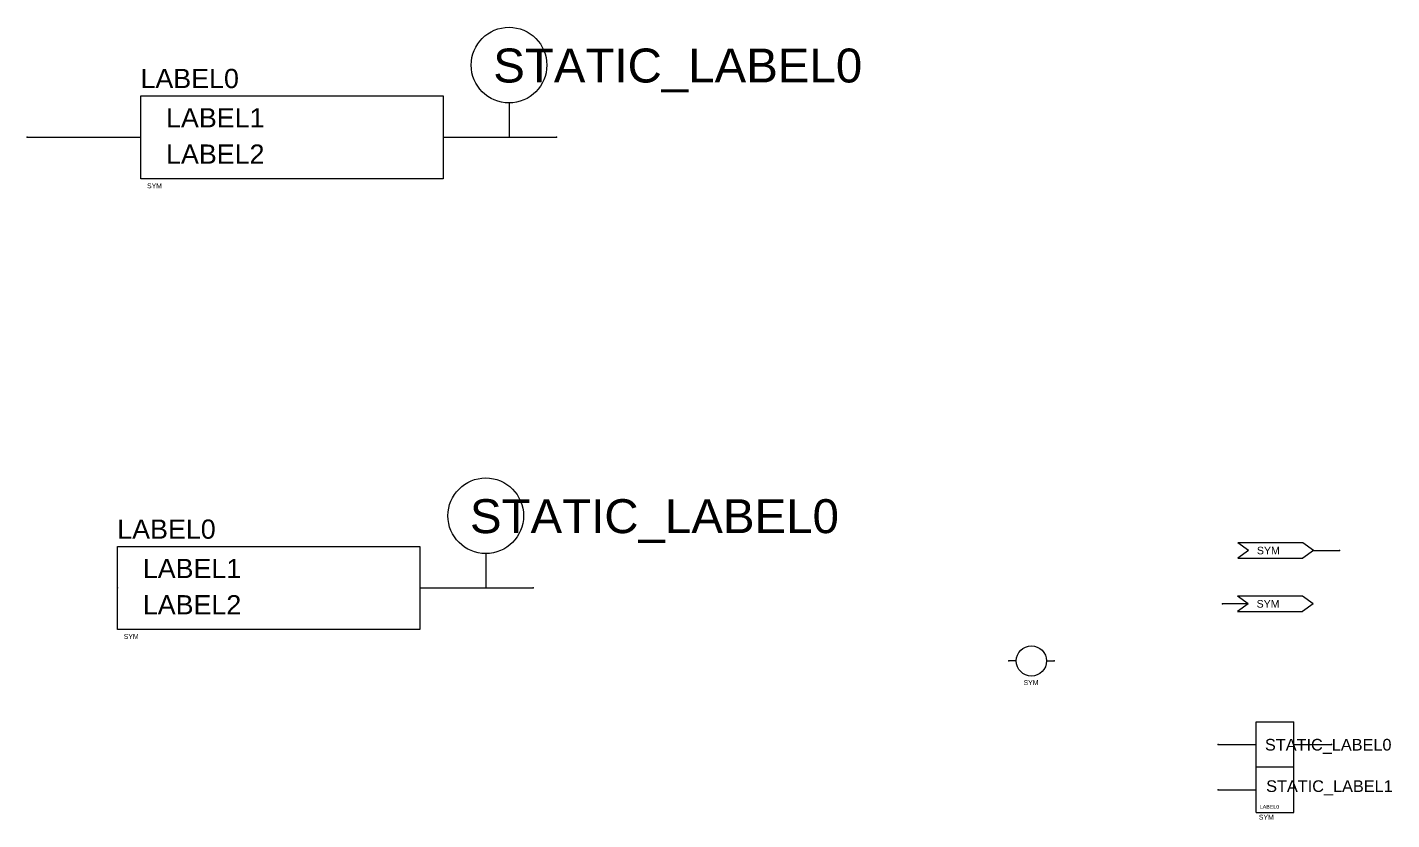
# Model space of a CAD drawing. Header units: millimetres. Extents: x 38843 to 39023, y 8026 to 8130.
import ezdxf

# ---------------------------------------------------------------- set-up
doc = ezdxf.new("R2010")
doc.units = ezdxf.units.MM
for name, color, linetype in [('LD_PORT_IN0_LOGIC', 7, 'Continuous'), ('LD_PORT_IN1_LOGIC', 80, 'Continuous'), ('LD_PORT_OUT0_LOGIC', 7, 'Continuous'), ('LD_SYMBOL', 7, 'Continuous'), ('LD_TEXT', 7, 'Continuous')]:
    doc.layers.add(name, color=color, linetype=linetype)
doc.styles.get("Standard").update_dxf_attribs({"font": 'arial.ttf'})

msp = doc.modelspace()

# ---------------------------------------------------------------- linework, layer by layer
at = {"layer": 'LD_PORT_IN0_LOGIC'}
for p in [(38972.8, 8046.5), (39000.5, 8029.46)]:
    msp.add_point(p, dxfattribs=at)
at = {"layer": 'LD_PORT_IN1_LOGIC'}
for p in [(38843, 8115.75), (38854.92, 8056.15), (39001.06, 8054.05), (39000.5, 8035.46)]:
    msp.add_point(p, dxfattribs=at)
at = {"layer": 'LD_PORT_OUT0_LOGIC'}
for p in [(38913, 8115.75), (39016.52, 8061.1), (38909.92, 8056.15), (38978.8, 8046.5), (39015.5, 8035.46)]:
    msp.add_point(p, dxfattribs=at)
at = {"layer": 'LD_SYMBOL'}
for p, q in [((38906.71, 8120.3), (38906.71, 8115.75)), ((38843, 8115.75), (38858, 8115.75)), ((38898, 8115.75), (38913, 8115.75)), ((38903.63, 8060.7), (38903.63, 8056.15)), ((39011.68, 8062.1), (39003.1, 8062.1)), ((39004.52, 8061.1), (39003.1, 8062.1)), ((39004.52, 8061.1), (39003.1, 8060.1)), ((39013.1, 8061.1), (39011.68, 8062.1)), ((39013.1, 8061.1), (39011.68, 8060.1)), ((39013.1, 8061.1), (39016.52, 8061.1)), ((39003.1, 8060.1), (39011.68, 8060.1)), ((38894.92, 8056.15), (38909.92, 8056.15)), ((39004.48, 8054.05), (39001.06, 8054.05)), ((39011.64, 8055.05), (39003.06, 8055.05)), ((39004.48, 8054.05), (39003.06, 8055.05)), ((39004.48, 8054.05), (39003.06, 8053.05)), ((39013.06, 8054.05), (39011.64, 8055.05)), ((39013.06, 8054.05), (39011.64, 8053.05)), ((39003.06, 8053.05), (39011.64, 8053.05)), ((38973.8, 8046.5), (38972.8, 8046.5)), ((38977.8, 8046.5), (38978.8, 8046.5)), ((39005.5, 8038.46), (39010.5, 8038.46)), ((39005.5, 8026.46), (39005.5, 8038.46)), ((39010.5, 8026.46), (39010.5, 8038.46)), ((39000.5, 8035.46), (39005.5, 8035.46)), ((39010.5, 8035.46), (39015.5, 8035.46)), ((39010.5, 8032.46), (39005.5, 8032.46)), ((39000.5, 8029.46), (39005.5, 8029.46)), ((39005.5, 8026.46), (39010.5, 8026.46))]:
    msp.add_line(p, q, dxfattribs=at)
for points in [[(38858, 8121.25), (38898, 8121.25), (38898, 8110.25), (38858, 8110.25)], [(38854.92, 8061.65), (38894.92, 8061.65), (38894.92, 8050.65), (38854.92, 8050.65)]]:
    msp.add_lwpolyline(points, close=True, dxfattribs=at)
for centre, radius in [((38906.71, 8125.3), 5), ((38903.63, 8065.7), 5), ((38975.8, 8046.5), 2)]:
    msp.add_circle(centre, radius, dxfattribs=at)

# ---------------------------------------------------------------- texts
at = {"layer": 'LD_TEXT'}
for tag, p, s, height in [('STATIC_LABEL0', (38904.62, 8123), 'A', 4.49), ('LABEL0', (38857.97, 8122.26), '', 2.54), ('LABEL1', (38861.35, 8117.06), '', 2.54), ('LABEL2', (38861.35, 8112.26), '', 2.54), ('SYM', (38858.84, 8109.01), '', 0.65), ('STATIC_LABEL0', (38901.54, 8063.4), 'A', 4.49), ('LABEL0', (38854.9, 8062.66), '', 2.54), ('SYM', (39005.62, 8060.6), '', 1), ('LABEL1', (38858.28, 8057.46), '', 2.54), ('LABEL2', (38858.28, 8052.66), '', 2.54), ('SYM', (39005.58, 8053.55), '', 1), ('SYM', (38855.76, 8049.41), '', 0.65), ('SYM', (38974.76, 8043.31), '', 0.65), ('STATIC_LABEL0', (39006.68, 8034.65), 'S', 1.54), ('STATIC_LABEL1', (39006.84, 8029.17), 'R', 1.54), ('LABEL0', (39006, 8026.96), '', 0.5), ('SYM', (39005.88, 8025.51), '', 0.65)]:
    msp.add_attdef(tag, p, s, height=height, dxfattribs=at)

doc.saveas('drawing.dxf')
